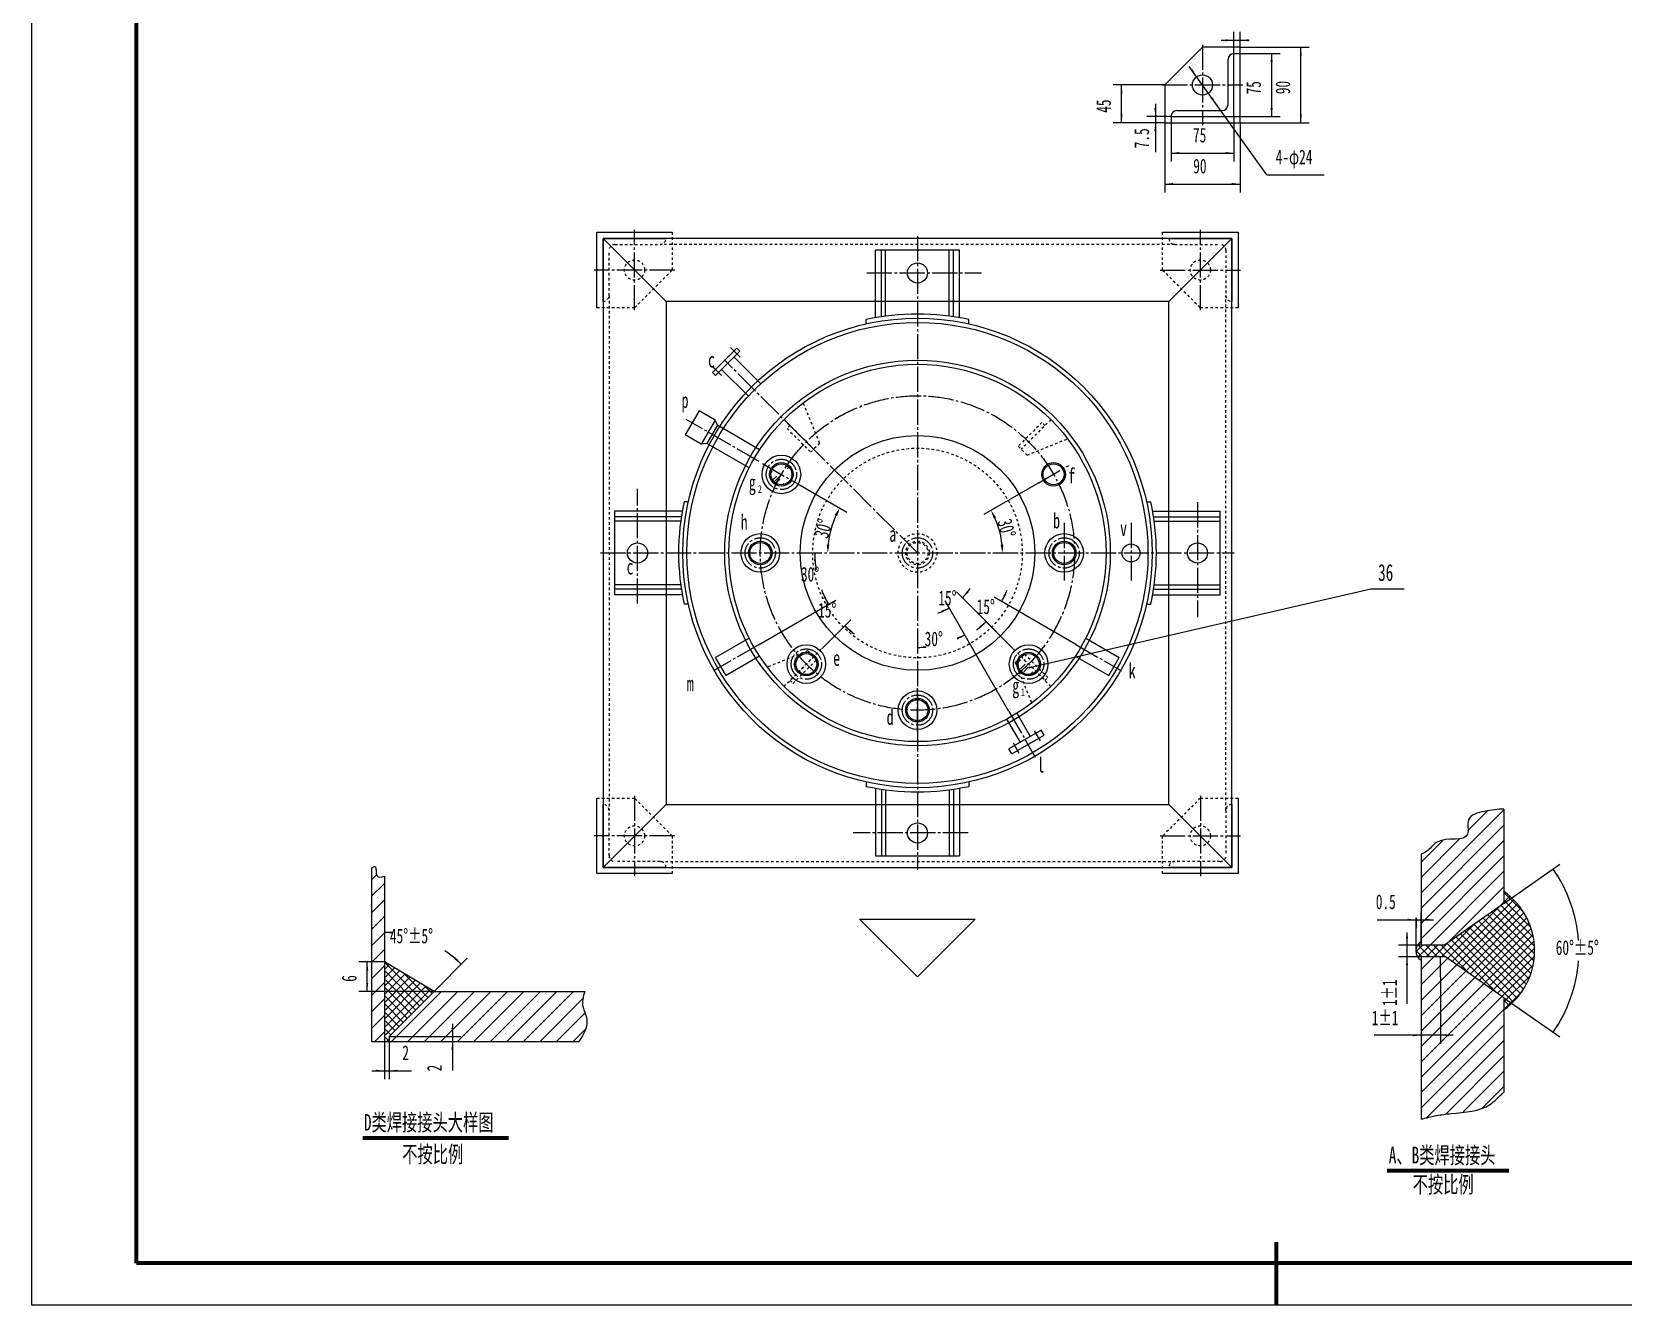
# Model space of a CAD drawing. Header units: millimetres. Extents: x 8887 to 11857, y -2175 to 2030.
# Drawn here: x 8887 to 10786, y -2175 to -656 of the extents above; entities that cross this region are included whole.
import ezdxf

# ---------------------------------------------------------------- set-up
doc = ezdxf.new("R2010")
doc.units = ezdxf.units.MM
doc.linetypes.add('EB_DASH', pattern=[6, 3, -3])
doc.linetypes.add('EB_DASHDOT', pattern=[39, 30, -3, 3, -3])
for name, color, linetype, lineweight in [('CAXA0', 7, 'Continuous', 70), ('CAXA1', 1, 'EB_DASHDOT', 25), ('CAXAEB0', 7, 'Continuous', 70), ('CAXA中心线层', 1, 'EB_DASHDOT', 25), ('CAXA剖面线层', 4, 'Continuous', 18), ('CAXA尺寸线层', 3, 'Continuous', 18), ('CAXA细实线层', 7, 'Continuous', 18), ('CAXA虚线层', 6, 'EB_DASH', 25)]:
    doc.layers.add(name, color=color, linetype=linetype, lineweight=lineweight)
doc.styles.add('UserTxtStyle6', font='SIMFANG.TTF', dxfattribs={"width": 0.667})
doc.styles.add('标准', font='SIMFANG.TTF', dxfattribs={"width": 0.667})

msp = doc.modelspace()

# ---------------------------------------------------------------- hatches: boundary and pattern name
at = {"layer": 'CAXA0', "linetype": 'Continuous', "lineweight": 25}
msp.add_hatch(color=0, dxfattribs=at).paths.add_polyline_path([(10078.67, -1414.63), (10078.65, -1414.43), (10078.6, -1414.24), (10078.53, -1414.06), (10078.43, -1413.89), (10078.3, -1413.74), (10078.15, -1413.62), (10077.98, -1413.51), (10077.8, -1413.44), (10077.61, -1413.39), (10077.42, -1413.38), (10077.22, -1413.39), (10077.03, -1413.44), (10076.85, -1413.51), (10076.68, -1413.62), (10076.53, -1413.74), (10076.4, -1413.89), (10076.3, -1414.06), (10076.23, -1414.24), (10076.18, -1414.43), (10076.17, -1414.63), (10076.18, -1414.82), (10076.23, -1415.01), (10076.3, -1415.19), (10076.4, -1415.36), (10076.53, -1415.51), (10076.68, -1415.64), (10076.85, -1415.74), (10077.03, -1415.82), (10077.22, -1415.86), (10077.42, -1415.88), (10077.61, -1415.86), (10077.8, -1415.82), (10077.98, -1415.74), (10078.15, -1415.64), (10078.3, -1415.51), (10078.43, -1415.36), (10078.53, -1415.19), (10078.6, -1415.01), (10078.65, -1414.82)], flags=0)
at = {"layer": 'CAXA尺寸线层', "linetype": 'Continuous', "lineweight": 25}
for points in [[(10321.31, -666.4), (10311.31, -667.65), (10311.31, -665.15)], [(10328.81, -666.4), (10338.81, -667.65), (10338.81, -665.15)], [(10366.33, -682.22), (10365.08, -692.22), (10367.58, -692.22)], [(10401.15, -674.72), (10402.4, -684.72), (10399.9, -684.72)], [(10276.83, -709.95), (10272.03, -701.09), (10270, -702.54)], [(10187.22, -719.72), (10188.47, -729.72), (10185.97, -729.72)], [(10290.78, -729.48), (10297.62, -736.89), (10295.58, -738.34)], [(10187.22, -764.72), (10188.47, -754.72), (10185.97, -754.72)], [(10227.64, -757.22), (10226.39, -747.22), (10228.89, -747.22)], [(10366.33, -757.22), (10365.08, -747.22), (10367.58, -747.22)], [(10401.15, -764.72), (10402.4, -754.72), (10399.9, -754.72)], [(10227.64, -764.72), (10226.39, -774.72), (10228.89, -774.72)], [(10246.31, -800.92), (10256.31, -802.17), (10256.31, -799.67)], [(10321.31, -800.92), (10311.31, -802.17), (10311.31, -799.67)], [(10238.81, -837.83), (10248.81, -839.08), (10248.81, -836.58)], [(10328.81, -837.83), (10318.81, -839.08), (10318.81, -836.58)], [(9821.22, -1277.9), (9820.38, -1287.99), (9822.87, -1287.78)], [(9997.38, -1331.47), (10004.95, -1324.71), (10002.97, -1323.19)], [(10044.03, -1335.78), (10049.79, -1327.45), (10047.52, -1326.39)], [(9837.64, -1339.21), (9831.87, -1330.89), (9834.13, -1329.82)], [(9837.65, -1339.21), (9831.88, -1330.89), (9834.14, -1329.82)], [(9981.7, -1343.5), (9973.21, -1349.07), (9972.26, -1346.76)], [(9857.11, -1364.59), (9863.66, -1372.32), (9865.27, -1370.41)], [(10025.65, -1359.74), (10019.09, -1367.45), (10017.48, -1365.54)], [(10000.17, -1375.49), (9991.83, -1381.24), (9990.78, -1378.97)], [(9943.81, -1390.6), (9953.9, -1391.4), (9953.68, -1388.91)], [(10702.09, -1654.98), (10708.65, -1662.69), (10706.52, -1664)], [(10538.6, -1715.44), (10528.6, -1716.69), (10528.6, -1714.19)], [(10544.55, -1715.44), (10554.55, -1716.69), (10554.55, -1714.19)], [(9307.8, -1730.43), (9317.88, -1729.57), (9317.69, -1732.06)], [(10527.78, -1745.63), (10526.53, -1735.63), (10529.03, -1735.63)], [(9399.56, -1768.44), (9393.04, -1760.7), (9391.42, -1762.6)], [(10527.78, -1759.57), (10526.53, -1769.57), (10529.03, -1769.57)], [(9287.33, -1765.61), (9288.58, -1775.61), (9286.08, -1775.61)], [(9287.33, -1800.94), (9288.58, -1790.94), (9286.08, -1790.94)], [(10702.09, -1849.51), (10708.65, -1841.81), (10706.52, -1840.5)], [(9389.05, -1854.64), (9387.8, -1844.64), (9390.3, -1844.64)], [(10544.55, -1853.22), (10534.55, -1851.97), (10534.55, -1854.47)], [(10567.95, -1853.22), (10577.95, -1851.97), (10577.95, -1854.47)], [(9389.05, -1860.56), (9387.8, -1870.56), (9390.3, -1870.56)], [(9307.8, -1895.53), (9297.8, -1896.78), (9297.8, -1894.28)], [(9313.37, -1895.53), (9323.37, -1896.78), (9323.37, -1894.28)]]:
    msp.add_hatch(color=256, dxfattribs=at).paths.add_polyline_path(points, flags=0)

# ---------------------------------------------------------------- linework, layer by layer
at = {"layer": 'CAXA0', "linetype": 'Continuous', "lineweight": 18}
for p, q in [((9699.48, -1062.6), (9728.47, -1033.61)), ((9703.02, -1066.14), (9732.01, -1037.15)), ((9728.47, -1033.61), (9732.01, -1037.15)), ((9699.48, -1062.6), (9703.02, -1066.14)), ((9710.09, -1059.07), (9742.05, -1091.03)), ((9724.94, -1044.22), (9756.9, -1076.18))]:
    msp.add_line(p, q, dxfattribs=at)
at = {"layer": 'CAXA0', "color": 0, "linetype": 'Continuous', "lineweight": 25}
for p, q in [((9788.53, -1177.2), (9790.34, -1175.38)), ((9769.06, -1182.29), (9770.57, -1180.79)), ((9771.04, -1191.1), (9775.95, -1186.18)), ((9772.66, -1193.06), (9779.55, -1186.18)), ((9774.66, -1194.66), (9776.95, -1192.37)), ((9776.95, -1192.37), (9779.55, -1189.77)), ((9783.65, -1196.45), (9784.93, -1195.16)), ((10077.42, -1414.63), (10484.57, -1320.78)), ((10484.57, -1320.78), (10524.57, -1320.78)), ((10084.88, -1401.7), (10085.08, -1401.5)), ((10064.12, -1408.09), (10066.91, -1405.3)), ((10066.91, -1416.07), (10072.3, -1410.68)), ((10067.41, -1419.17), (10070.07, -1416.51)), ((10070.07, -1416.51), (10075.9, -1410.68)), ((10070.51, -1419.66), (10075.9, -1414.28)), ((10078.08, -1422.86), (10081.28, -1419.66))]:
    msp.add_line(p, q, dxfattribs=at)
at = {"layer": 'CAXA0', "linetype": 'Continuous', "lineweight": 18}
msp.add_circle((10198.58, -1277.9), 10.71, dxfattribs=at)
at = {"layer": 'CAXA1', "linetype": 'EB_DASHDOT', "lineweight": 25}
for p, q in [((9720.82, -1033.03), (9732.1, -1044.31)), ((9698.9, -1054.95), (9710.18, -1066.23)), ((9943.81, -1277.9), (9713.98, -1048.11))]:
    msp.add_line(p, q, dxfattribs=at)
at = {"layer": 'CAXAEB0', "linetype": 'Continuous', "lineweight": 25}
for p, q in [((8887.24, -2175.13), (8887.24, 2029.87)), ((11857.24, -2175.13), (8887.24, -2175.13))]:
    msp.add_line(p, q, dxfattribs=at)
at = {"layer": 'CAXAEB0', "linetype": 'Continuous', "lineweight": 70}
for p, q in [((9012.24, -2125.13), (9012.24, 1979.87)), ((10372.24, -2175.13), (10372.24, -2100.13)), ((11807.24, -2125.13), (9012.24, -2125.13))]:
    msp.add_line(p, q, dxfattribs=at)
at = {"layer": 'CAXAEB0', "linetype": 'Continuous', "lineweight": 18}
for p, q in [((10238.81, -719.72), (10283.81, -674.72)), ((10328.81, -674.72), (10283.81, -674.72)), ((10321.31, -757.22), (10321.31, -682.22)), ((10328.81, -764.72), (10328.81, -674.72)), ((10314.31, -743.22), (10314.31, -689.22)), ((10238.81, -719.72), (10238.81, -764.72)), ((10246.31, -757.22), (10321.31, -757.22)), ((10253.31, -750.22), (10307.31, -750.22)), ((10238.81, -764.72), (10328.81, -764.72)), ((9561.31, -985.4), (9561.31, -895.4)), ((9561.31, -895.4), (9651.31, -895.4)), ((10318.81, -902.9), (9568.81, -902.9)), ((9568.81, -902.9), (9568.81, -1652.9)), ((9643.81, -977.9), (9568.81, -902.9)), ((9568.81, -977.9), (9568.81, -902.9)), ((9568.81, -902.9), (9643.81, -902.9)), ((10236.31, -895.4), (10326.31, -895.4)), ((10243.81, -902.9), (10318.81, -902.9)), ((10243.81, -977.9), (10318.81, -902.9)), ((10318.81, -1652.9), (10318.81, -902.9)), ((10318.81, -902.9), (10318.81, -977.9)), ((10326.31, -895.4), (10326.31, -985.4)), ((9893.81, -997.32), (9893.81, -916.58)), ((9993.81, -916.58), (9893.81, -916.58)), ((9900.81, -996.16), (9900.81, -916.58)), ((9905.81, -995.44), (9905.81, -916.58)), ((9981.81, -995.44), (9981.81, -916.58)), ((9986.81, -996.16), (9986.81, -916.58)), ((9993.81, -997.32), (9993.81, -916.58)), ((10243.81, -977.9), (9643.81, -977.9)), ((9643.81, -977.9), (9643.81, -1577.9)), ((10243.81, -1577.9), (10243.81, -977.9)), ((9882.7, -1004.65), (9882.7, -999.52)), ((10004.91, -1004.65), (10004.91, -999.52)), ((9683.45, -1108.3), (9666.77, -1137.19)), ((9702.55, -1119.33), (9683.45, -1108.3)), ((9702.55, -1119.33), (9685.87, -1148.22)), ((9685.87, -1148.22), (9666.77, -1137.19)), ((9705.11, -1125.64), (9692.61, -1147.29)), ((9755.51, -1154.73), (9705.11, -1125.64)), ((9743.01, -1176.38), (9692.61, -1147.29)), ((9663.23, -1227.9), (9582.49, -1227.9)), ((9582.49, -1227.9), (9582.49, -1327.9)), ((9670.55, -1216.79), (9665.43, -1216.79)), ((10217.06, -1216.79), (10222.18, -1216.79)), ((10224.39, -1227.9), (10305.12, -1227.9)), ((10305.12, -1327.9), (10305.12, -1227.9)), ((9662.07, -1234.9), (9582.49, -1234.9)), ((9661.35, -1239.9), (9582.49, -1239.9)), ((10225.54, -1234.9), (10305.12, -1234.9)), ((10226.26, -1239.9), (10305.12, -1239.9)), ((9661.35, -1315.9), (9582.49, -1315.9)), ((9662.07, -1320.9), (9582.49, -1320.9)), ((9663.23, -1327.9), (9582.49, -1327.9)), ((10224.39, -1327.9), (10305.12, -1327.9)), ((10225.54, -1320.9), (10305.12, -1320.9)), ((10226.26, -1315.9), (10305.12, -1315.9)), ((9670.55, -1339), (9665.43, -1339)), ((10217.06, -1339), (10222.18, -1339)), ((9743.01, -1379.41), (9703.06, -1402.48)), ((10144.6, -1379.41), (10184.55, -1402.48)), ((9715.56, -1424.13), (9703.06, -1402.48)), ((9755.51, -1401.06), (9715.56, -1424.13)), ((10132.1, -1401.06), (10172.05, -1424.13)), ((10172.05, -1424.13), (10184.55, -1402.48)), ((9882.7, -1551.15), (9882.7, -1556.27)), ((10004.91, -1551.15), (10004.91, -1556.27)), ((9561.31, -1660.4), (9561.31, -1570.4)), ((9893.81, -1558.48), (9893.81, -1639.22)), ((9900.81, -1559.63), (9900.81, -1639.22)), ((9905.81, -1560.35), (9905.81, -1639.22)), ((9981.81, -1560.35), (9981.81, -1639.22)), ((9986.81, -1559.63), (9986.81, -1639.22)), ((9993.81, -1558.48), (9993.81, -1639.22)), ((10326.31, -1570.4), (10326.31, -1660.4)), ((9643.81, -1577.9), (9568.81, -1652.9)), ((9568.81, -1652.9), (9568.81, -1577.9)), ((9643.81, -1577.9), (10243.81, -1577.9)), ((10243.81, -1577.9), (10318.81, -1652.9)), ((10318.81, -1577.9), (10318.81, -1652.9)), ((9893.81, -1639.22), (9993.81, -1639.22)), ((9651.31, -1660.4), (9561.31, -1660.4)), ((9568.81, -1652.9), (10318.81, -1652.9)), ((9643.81, -1652.9), (9568.81, -1652.9)), ((10326.31, -1660.4), (10236.31, -1660.4)), ((10318.81, -1652.9), (10243.81, -1652.9)), ((9943.81, -1783.57), (9874.81, -1714.57)), ((9874.81, -1714.57), (10012.8, -1714.57)), ((9943.81, -1783.57), (10012.8, -1714.57))]:
    msp.add_line(p, q, dxfattribs=at)
for centre, radius in [((10283.81, -719.72), 12), ((9943.81, -943.9), 12), ((9943.81, -1277.9), 280), ((9943.81, -1277.9), 275), ((9943.81, -1277.9), 230), ((9943.81, -1277.9), 225), ((9943.81, -1277.86), 140), ((9781.43, -1184.15), 23.04), ((9781.43, -1184.15), 14.05), ((9781.43, -1184.15), 12.5), ((10106.17, -1184.12), 14.05), ((10106.17, -1184.12), 12.5), ((9609.81, -1277.9), 12), ((9756.31, -1277.9), 23.04), ((9756.31, -1277.9), 14.05), ((9756.31, -1277.9), 12.5), ((10118.81, -1277.9), 23.04), ((10118.81, -1277.9), 14.05), ((10118.81, -1277.9), 12.5), ((10277.81, -1277.9), 12), ((9811.22, -1410.48), 23.04), ((9811.22, -1410.48), 14.05), ((9811.22, -1410.48), 12.5), ((10076.39, -1410.48), 23.04), ((10076.39, -1410.48), 14.05), ((10076.39, -1410.48), 12.5), ((9943.81, -1465.4), 23.04), ((9943.81, -1465.4), 14.05), ((9943.81, -1465.4), 12.5), ((9943.81, -1611.9), 12)]:
    msp.add_circle(centre, radius, dxfattribs=at)
for centre, radius, start, end in [((10321.31, -689.22), 7, 90, 180), ((10253.31, -757.22), 7, 90, 180), ((10307.31, -743.22), 7, 270, 0), ((9943.81, -1277.9), 285, 77.61952, 102.38048), ((9943.81, -1277.9), 285, 167.61952, 192.38048), ((9943.81, -1277.9), 285, 347.61952, 12.38048), ((9943.81, -1277.9), 285, 257.61952, 282.38048)]:
    msp.add_arc(centre, radius, start, end, dxfattribs=at)
at = {"layer": 'CAXA中心线层', "linetype": 'EB_DASHDOT', "lineweight": 25}
for p, q in [((10283.81, -671.72), (10283.81, -767.72)), ((10235.81, -719.72), (10331.81, -719.72)), ((9606.31, -988.4), (9606.31, -892.4)), ((9943.81, -899.9), (9943.81, -1655.9)), ((10281.31, -988.4), (10281.31, -892.4)), ((9654.31, -940.4), (9558.31, -940.4)), ((9883.42, -943.9), (10020.34, -943.9)), ((10233.31, -940.4), (10329.31, -940.4)), ((9754.83, -1168.78), (9668.06, -1118.67)), ((9758.88, -1171.13), (9803.98, -1197.17)), ((10087.78, -1194.74), (10124.57, -1173.5)), ((9609.81, -1338.28), (9609.81, -1201.37)), ((10277.81, -1217.51), (10277.81, -1354.43)), ((10118.81, -1242.15), (10118.81, -1310.74)), ((10198.58, -1242.15), (10198.58, -1310.74)), ((9565.81, -1277.9), (10321.81, -1277.9)), ((9754.83, -1387.02), (9700.42, -1418.43)), ((10132.78, -1387.02), (10187.19, -1418.43)), ((9943.81, -1491.43), (9943.81, -1439.36)), ((10052.93, -1466.87), (10084.34, -1521.28)), ((10083.08, -1489.88), (10090.08, -1502)), ((10057.78, -1504.49), (10064.78, -1516.62)), ((9606.31, -1567.4), (9606.31, -1663.4)), ((10281.31, -1567.4), (10281.31, -1663.4)), ((10004.19, -1611.9), (9867.28, -1611.9)), ((9654.31, -1615.4), (9558.31, -1615.4)), ((10233.31, -1615.4), (10329.31, -1615.4))]:
    msp.add_line(p, q, dxfattribs=at)
for centre, radius in [((9943.81, -1277.9), 187.5), ((9781.43, -1184.15), 18.09), ((9756.31, -1277.9), 18.09), ((9943.81, -1277.9), 18.09), ((10118.81, -1277.9), 18.09), ((9811.22, -1410.48), 18.09), ((10076.39, -1410.48), 18.09), ((9943.81, -1465.4), 18.09)]:
    msp.add_circle(centre, radius, dxfattribs=at)
at = {"layer": 'CAXA剖面线层', "linetype": 'Continuous', "lineweight": 25}
for p, q in [((10666.95, -1706.55), (10643.48, -1683.08)), ((10643.48, -1685.13), (10645.45, -1683.16)), ((10643.48, -1694.3), (10650.52, -1687.26)), ((10576.33, -1761.45), (10637.73, -1700.05)), ((10581.72, -1765.23), (10655.24, -1691.71)), ((10587.11, -1769), (10659.62, -1696.5)), ((10592.51, -1772.78), (10663.64, -1701.64)), ((10597.9, -1776.55), (10667.31, -1707.14)), ((10679.95, -1756.22), (10629.53, -1705.79)), ((10679.88, -1746.98), (10634.92, -1702.02)), ((10637.73, -1700.05), (10643.48, -1694.3)), ((10678.6, -1736.53), (10640.31, -1698.24)), ((10675.32, -1724.08), (10643.48, -1692.24)), ((10569.04, -1759.57), (10607.15, -1721.46)), ((10670.18, -1792.28), (10602.57, -1724.67)), ((10603.29, -1780.33), (10670.61, -1713.01)), ((10673.13, -1786.07), (10607.96, -1720.9)), ((10608.68, -1784.1), (10673.5, -1719.28)), ((10675.65, -1779.42), (10613.35, -1717.12)), ((10614.07, -1787.88), (10675.95, -1726)), ((10677.68, -1772.28), (10618.74, -1713.35)), ((10679.15, -1764.59), (10624.14, -1709.57)), ((10538.39, -1753.55), (10546.31, -1745.63)), ((10554.96, -1759.57), (10540.6, -1745.2)), ((10540.89, -1760.23), (10555.48, -1745.63)), ((10564.13, -1759.57), (10550.19, -1745.63)), ((10550.71, -1759.57), (10564.64, -1745.63)), ((10573.3, -1759.57), (10559.36, -1745.63)), ((10559.87, -1759.57), (10576.57, -1742.88)), ((10603.06, -1780.17), (10568.53, -1745.63)), ((10633.64, -1801.58), (10575.61, -1743.55)), ((10654.62, -1813.39), (10581, -1739.77)), ((10659.04, -1808.64), (10586.39, -1736)), ((10663.12, -1803.55), (10591.78, -1732.22)), ((10666.83, -1798.1), (10597.18, -1728.45)), ((10619.46, -1791.65), (10677.92, -1733.2)), ((10624.86, -1795.43), (10679.3, -1740.98)), ((10545.8, -1759.57), (10538.36, -1752.13)), ((10630.25, -1799.2), (10680, -1749.46)), ((10635.64, -1802.98), (10679.79, -1758.83)), ((9307.8, -1774.91), (9313.62, -1769.08)), ((9307.8, -1784.76), (9319.79, -1772.76)), ((9307.8, -1776.03), (9349.89, -1818.12)), ((9307.8, -1794.61), (9325.96, -1776.44)), ((9307.8, -1804.46), (9332.14, -1780.12)), ((9307.8, -1814.31), (9338.31, -1783.8)), ((9330.78, -1779.31), (9359.73, -1808.27)), ((10641.03, -1806.76), (10678.3, -1769.49)), ((10643.48, -1813.48), (10674.62, -1782.34)), ((9307.8, -1785.88), (9344.96, -1823.04)), ((9307.8, -1824.16), (9344.48, -1787.48)), ((9307.8, -1834.01), (9350.65, -1791.16)), ((9307.8, -1843.86), (9356.82, -1794.84)), ((9307.8, -1795.73), (9340.04, -1827.97)), ((9307.8, -1853.71), (9362.99, -1798.52)), ((9355.17, -1793.86), (9364.66, -1803.34)), ((10643.48, -1822.64), (10664.51, -1801.61)), ((9307.8, -1805.58), (9335.11, -1832.89)), ((9307.8, -1815.43), (9330.19, -1837.82)), ((10649.85, -1817.79), (10643.48, -1811.42)), ((10644.73, -1821.84), (10643.48, -1820.58)), ((9307.8, -1825.28), (9325.26, -1842.74)), ((9307.8, -1835.13), (9320.34, -1847.67)), ((9307.8, -1844.97), (9315.41, -1852.59)), ((9307.8, -1854.82), (9313.37, -1860.4)), ((9310.79, -1860.56), (9313.37, -1857.99))]:
    msp.add_line(p, q, dxfattribs=at)
at = {"layer": 'CAXA尺寸线层', "linetype": 'Continuous', "lineweight": 25}
for p, q in [((10321.31, -682.22), (10321.31, -656.4)), ((10328.81, -674.72), (10328.81, -656.4)), ((10306.31, -666.4), (10339.67, -666.4)), ((10321.31, -682.22), (10376.33, -682.22)), ((10328.81, -674.72), (10411.15, -674.72)), ((10366.33, -682.22), (10366.33, -757.22)), ((10401.15, -764.72), (10401.15, -674.72)), ((10360.42, -826.9), (10268.11, -697.75)), ((10238.81, -719.72), (10177.22, -719.72)), ((10187.22, -764.72), (10187.22, -719.72)), ((10246.31, -757.22), (10217.64, -757.22)), ((10227.64, -742.22), (10227.64, -799.73)), ((10246.31, -757.22), (10246.31, -810.92)), ((10321.31, -757.22), (10321.31, -810.92)), ((10321.31, -757.22), (10376.33, -757.22)), ((10238.81, -764.72), (10177.22, -764.72)), ((10238.81, -764.72), (10217.64, -764.72)), ((10238.81, -764.72), (10238.81, -847.83)), ((10328.81, -764.72), (10328.81, -847.83)), ((10328.81, -764.72), (10411.15, -764.72)), ((10246.31, -800.92), (10321.31, -800.92)), ((10360.42, -826.9), (10428.82, -826.9)), ((10238.81, -837.83), (10328.81, -837.83)), ((10057.98, -1392.07), (9990.3, -1324.4)), ((9754.83, -1387.02), (9846.3, -1334.21)), ((9754.83, -1387.02), (9846.31, -1334.21)), ((10052.93, -1466.87), (9976.7, -1334.84)), ((10132.78, -1387.02), (10035.37, -1330.78)), ((9829.63, -1392.07), (9864.19, -1357.52)), ((10052.93, -1466.87), (9995.17, -1366.83)), ((10057.98, -1392.07), (10018.58, -1352.67)), ((10544.55, -1683.23), (10643.48, -1584.3)), ((10600.36, -1609.08), (10623.85, -1585.59)), ((10544.55, -1701.56), (10643.48, -1602.63)), ((10544.55, -1664.89), (10590.99, -1618.44)), ((10544.55, -1646.56), (10570.42, -1620.68)), ((10544.55, -1719.9), (10643.48, -1620.96)), ((10544.55, -1738.23), (10643.48, -1639.3)), ((10643.48, -1696.03), (10710.28, -1649.25)), ((9292.33, -1667.76), (9298.42, -1661.67)), ((10555.48, -1745.63), (10643.48, -1657.63)), ((9292.33, -1687.46), (9307.8, -1671.99)), ((10576.57, -1742.88), (10643.48, -1675.97)), ((9292.33, -1707.15), (9307.8, -1691.69)), ((10544.55, -1745.63), (10544.55, -1705.44)), ((9292.33, -1726.85), (9307.8, -1711.39)), ((10492.26, -1715.44), (10559.55, -1715.44)), ((10538.6, -1713.07), (10538.6, -1725.44)), ((9292.33, -1746.55), (9307.8, -1731.09)), ((10544.55, -1745.63), (10517.78, -1745.63)), ((10527.78, -1730.63), (10527.78, -1815.65)), ((9292.33, -1766.25), (9307.8, -1750.79)), ((9367.06, -1800.94), (9406.64, -1761.37)), ((10544.55, -1759.57), (10517.78, -1759.57)), ((10544.55, -1759.57), (10544.55, -1863.22)), ((10544.55, -1774.9), (10559.87, -1759.57)), ((10544.55, -1793.23), (10576.33, -1761.45)), ((9307.8, -1765.61), (9277.33, -1765.61)), ((9287.33, -1800.94), (9287.33, -1765.61)), ((9292.33, -1785.95), (9307.8, -1770.49)), ((9307.8, -1766.18), (9354.81, -1813.19)), ((10544.55, -1811.57), (10587.11, -1769)), ((10544.55, -1829.9), (10597.9, -1776.55)), ((10544.55, -1848.24), (10608.68, -1784.1)), ((10567.95, -1783.7), (10567.95, -1863.22)), ((9367.06, -1800.94), (9277.33, -1800.94)), ((9292.33, -1805.65), (9307.8, -1790.18)), ((9313.37, -1854.64), (9367.06, -1800.94)), ((9316.21, -1860.56), (9375.83, -1800.94)), ((9335.91, -1860.56), (9395.53, -1800.94)), ((9355.61, -1860.56), (9415.23, -1800.94)), ((9375.31, -1860.56), (9434.93, -1800.94)), ((9395.01, -1860.56), (9454.62, -1800.94)), ((9414.7, -1860.56), (9474.32, -1800.94)), ((9434.4, -1860.56), (9494.02, -1800.94)), ((9454.1, -1860.56), (9513.72, -1800.94)), ((9473.8, -1860.56), (9533.42, -1800.94)), ((10544.55, -1866.57), (10619.46, -1791.65)), ((10544.55, -1884.91), (10630.25, -1799.2)), ((9292.33, -1825.35), (9307.8, -1809.88)), ((9493.5, -1860.56), (9544.59, -1809.47)), ((10544.55, -1903.24), (10641.03, -1806.76)), ((10643.48, -1808.47), (10710.28, -1855.25)), ((9292.33, -1845.05), (9307.8, -1829.58)), ((9389.05, -1839.64), (9389.05, -1895.07)), ((9513.2, -1860.56), (9547.19, -1826.57)), ((10544.55, -1921.57), (10643.48, -1822.64)), ((10544.55, -1939.91), (10643.48, -1840.98)), ((9296.51, -1860.56), (9307.8, -1849.28)), ((9313.37, -1854.64), (9352.52, -1854.64)), ((9352.52, -1854.64), (9399.05, -1854.64)), ((9532.9, -1860.56), (9548.05, -1845.42)), ((10582.95, -1853.22), (10488.46, -1853.22)), ((10550.99, -1951.8), (10643.48, -1859.31)), ((9292.33, -1860.56), (9399.05, -1860.56)), ((9307.8, -1860.56), (9307.8, -1905.53)), ((9313.37, -1865.71), (9313.37, -1905.53)), ((10573.6, -1947.53), (10643.48, -1877.65)), ((9292.8, -1895.53), (9340.21, -1895.53)), ((10594.79, -1944.67), (10643.48, -1895.98)), ((10617.5, -1940.3), (10643.48, -1914.32))]:
    msp.add_line(p, q, dxfattribs=at)
at = {"layer": 'CAXA尺寸线层', "linetype": 'Continuous', "lineweight": 18}
for p, q in [((10087.78, -1194.74), (10022.93, -1232.18)), ((9803.98, -1197.17), (9859.72, -1229.35))]:
    msp.add_line(p, q, dxfattribs=at)
for centre, radius, start, end in [((9943.81, -1277.9), 107.09, 155.35227, 174.64773), ((9943.75, -1277.9), 101.43, 5.651, 24.349)]:
    msp.add_arc(centre, radius, start, end, dxfattribs=at)
at = {"layer": 'CAXA尺寸线层', "linetype": 'Continuous', "lineweight": 25}
for centre, radius, start, end in [((9943.84, -1277.9), 122.62, 180, 189.26815), ((9943.84, -1277.9), 122.62, 200.89048, 210), ((9943.76, -1277.94), 122.54, 202.98638, 210), ((9943.85, -1277.94), 75.7, 315, 326.35367), ((9943.85, -1277.94), 115.68, 330, 337.42934), ((9943.85, -1277.94), 75.7, 288.64633, 300), ((9943.76, -1277.94), 122.54, 225, 232.01362), ((9943.85, -1277.94), 115.68, 307.57066, 315), ((9943.81, -1277.86), 112.73, 295.08456, 300), ((9943.81, -1277.86), 112.73, 270, 275.37551), ((10563.19, -1752.25), 169.57, 4.05378, 35), ((9307.8, -1860.21), 129.78, 86.66079, 90), ((9307.8, -1860.21), 129.78, 45, 56.25437), ((10563.19, -1752.25), 169.57, 325, 355.94622)]:
    msp.add_arc(centre, radius, start, end, dxfattribs=at)
for points, knots in [([(10643.48, -1583.7), (10635.97, -1583.31), (10621.93, -1585.53), (10596.34, -1591.58), (10606.67, -1625.54), (10566.87, -1614.13), (10554.93, -1632.02), (10547.56, -1636.04), (10544.55, -1637.29)], [0, 0, 0, 0, 23.715921, 45.7482675, 63.2324274, 100.8090594, 116.4496341, 126.2972093, 126.2972093, 126.2972093, 126.2972093]), ([(9292.33, -1653.81), (9294.46, -1652.13), (9299.21, -1649.94), (9296.19, -1665.7), (9304.11, -1664.65), (9307.8, -1663.34)], [0, 0, 0, 0, 6.5979844, 16.7183773, 25.7383243, 25.7383243, 25.7383243, 25.7383243]), ([(9547.12, -1800.94), (9544.57, -1807.08), (9542.49, -1818.08), (9553.16, -1836.75), (9546.53, -1851.81), (9539.72, -1860.56)], [0, 0, 0, 0, 19.428182, 32.0820284, 63.1761056, 63.1761056, 63.1761056, 63.1761056]), ([(10544.55, -1953.29), (10550.62, -1951.61), (10562.57, -1948.84), (10590.19, -1944.98), (10620.98, -1944.19), (10637.18, -1926.65), (10642.58, -1921.79), (10643.48, -1921)], [0, 0, 0, 0, 18.959678, 36.8208275, 85.1012543, 103.3564711, 106.9529197, 106.9529197, 106.9529197, 106.9529197])]:
    msp.add_open_spline(points, degree=3, knots=knots, dxfattribs=at)
at = {"layer": 'CAXA尺寸线层', "linetype": 'Continuous'}
for points in [[(9844.99, -1232.47), (9847.96, -1234), (9851.06, -1224.35)], [(10034.68, -1236.84), (10037.64, -1235.32), (10031.59, -1227.18)], [(9838.85, -1267.99), (9835.52, -1267.83), (9836.72, -1277.9)], [(10046.35, -1267.83), (10043.02, -1267.99), (10045.18, -1277.9)]]:
    msp.add_solid(points, dxfattribs=at)
at = {"layer": 'CAXA细实线层', "linetype": 'Continuous', "lineweight": 25}
for p, q in [((9705.11, -1125.64), (9702.55, -1119.33)), ((9692.61, -1147.29), (9685.87, -1148.22)), ((10050.2, -1476.15), (10066.15, -1503.77)), ((10062.33, -1469.15), (10078.27, -1496.77)), ((10091.42, -1489.18), (10053, -1511.36)), ((10056.46, -1517.35), (10094.88, -1495.17)), ((10094.88, -1495.17), (10091.42, -1489.18)), ((10056.46, -1517.35), (10053, -1511.36)), ((10643.48, -1583.7), (10643.48, -1696.03)), ((10544.55, -1637.29), (10544.55, -1745.63)), ((9292.33, -1653.81), (9292.33, -1860.56)), ((9307.8, -1663.34), (9307.8, -1860.56)), ((10643.48, -1696.03), (10572.63, -1745.63)), ((10538.6, -1753.84), (10538.6, -1713.07)), ((10572.63, -1745.63), (10544.55, -1745.63)), ((10573.65, -1759.57), (10544.55, -1759.57)), ((10544.55, -1759.57), (10544.55, -1953.29)), ((10567.95, -1783.7), (10567.95, -1759.57)), ((10643.48, -1808.47), (10573.65, -1759.57)), ((9367.06, -1800.94), (9307.8, -1765.61)), ((9367.06, -1800.94), (9547.12, -1800.94)), ((10643.48, -1808.47), (10643.48, -1921)), ((9307.44, -1860.56), (9307.8, -1860.21)), ((9313.37, -1854.64), (9313.37, -1865.71)), ((9292.33, -1860.56), (9539.72, -1860.56))]:
    msp.add_line(p, q, dxfattribs=at)
at = {"layer": 'CAXA细实线层', "linetype": 'Continuous', "lineweight": 70}
for p, q in [((9281.97, -1975.4), (9455.99, -1975.4)), ((10504.19, -2014.48), (10649.49, -2014.48))]:
    msp.add_line(p, q, dxfattribs=at)
at = {"layer": 'CAXA细实线层', "linetype": 'Continuous', "lineweight": 25}
for centre, radius, start, end in [((10593.78, -1752.23), 86.26, 305.17815, 55.14183), ((10551.36, -1752.51), 13.01, 119.99155, 238.40904)]:
    msp.add_arc(centre, radius, start, end, dxfattribs=at)
at = {"layer": 'CAXA虚线层', "linetype": 'EB_DASH', "lineweight": 25}
for p, q in [((9582.81, -909.9), (9636.81, -909.9)), ((10250.54, -909.9), (9636.81, -909.9)), ((9651.31, -895.4), (9651.31, -940.4)), ((10236.31, -940.4), (10236.31, -895.4)), ((10250.81, -909.9), (10304.81, -909.9)), ((9575.81, -970.9), (9575.81, -916.9)), ((10311.81, -916.9), (10311.81, -970.9)), ((9606.31, -985.4), (9651.31, -940.4)), ((10236.31, -940.4), (10281.31, -985.4)), ((9606.31, -985.4), (9561.31, -985.4)), ((9575.81, -971.17), (9575.81, -1584.9)), ((10326.31, -985.4), (10281.31, -985.4)), ((10311.81, -1584.63), (10311.81, -970.9)), ((9827.13, -1147.08), (9807.58, -1098.83)), ((9784.71, -1118.8), (9820.06, -1154.15)), ((10102.9, -1118.8), (10067.55, -1154.15)), ((9791.78, -1125.87), (9788.24, -1129.4)), ((9788.24, -1129.4), (9816.53, -1157.69)), ((10092.3, -1122.33), (10064.01, -1150.62)), ((10095.83, -1125.87), (10092.3, -1122.33)), ((9827.13, -1147.08), (9816.53, -1157.69)), ((10074.62, -1161.22), (10064.01, -1150.62)), ((10074.62, -1161.22), (10122.88, -1141.67)), ((9812.99, -1394.57), (9764.74, -1414.13)), ((9784.71, -1437), (9820.06, -1401.64)), ((9792.81, -1428.89), (9829.63, -1392.07)), ((9812.99, -1394.57), (9823.6, -1405.18)), ((10094.8, -1428.89), (10057.98, -1392.07)), ((10060.48, -1408.71), (10071.09, -1398.11)), ((10102.9, -1437), (10067.55, -1401.64)), ((10099.37, -1426.39), (10071.09, -1398.11)), ((9795.31, -1433.46), (9823.6, -1405.18)), ((10060.48, -1408.71), (10080.04, -1456.97)), ((9791.78, -1429.92), (9795.31, -1433.46)), ((10095.83, -1429.92), (10099.37, -1426.39)), ((9561.31, -1570.4), (9606.31, -1570.4)), ((9651.31, -1615.4), (9606.31, -1570.4)), ((10281.31, -1570.4), (10236.31, -1615.4)), ((10281.31, -1570.4), (10326.31, -1570.4)), ((9575.81, -1638.9), (9575.81, -1584.9)), ((10311.81, -1584.9), (10311.81, -1638.9)), ((9651.31, -1615.4), (9651.31, -1660.4)), ((10236.31, -1660.4), (10236.31, -1615.4)), ((9636.81, -1645.9), (9582.81, -1645.9)), ((9637.08, -1645.9), (10250.81, -1645.9)), ((10304.81, -1645.9), (10250.81, -1645.9))]:
    msp.add_line(p, q, dxfattribs=at)
for centre, radius in [((9606.31, -940.4), 12), ((10281.31, -940.4), 12), ((9943.85, -1277.94), 125), ((9943.81, -1277.9), 23.04), ((9943.81, -1277.9), 14.05), ((9943.81, -1277.9), 12.5), ((9606.31, -1615.4), 12), ((10281.31, -1615.4), 12)]:
    msp.add_circle(centre, radius, dxfattribs=at)
for centre, start, end in [((9582.81, -916.9), 90, 180), ((9636.81, -902.9), 270, 0), ((10250.81, -902.9), 180, 270), ((10304.81, -916.9), 0, 90), ((9568.81, -970.9), 270, 0), ((10318.81, -970.9), 180, 270), ((9568.81, -1584.9), 0, 90), ((10318.81, -1584.9), 90, 180), ((9582.81, -1638.9), 180, 270), ((9636.81, -1652.9), 0, 90), ((10250.81, -1652.9), 90, 180), ((10304.81, -1638.9), 270, 0)]:
    msp.add_arc(centre, 7, start, end, dxfattribs=at)

# ---------------------------------------------------------------- texts
at = {"layer": 'CAXA0', "color": 0, "style": 'UserTxtStyle6', "width": 0.667}
msp.add_text('36', height=20, dxfattribs=at).set_placement((10493.32, -1311.24))
at = {"layer": 'CAXA尺寸线层', "style": '标准', "width": 0.667}
for s, rotation, p in [('75', 90, (10353.63, -731.01)), ('90', 90, (10388.45, -730.69)), ('45', 90, (10174.51, -752.87)), ('7.5', 90, (10220.12, -795.23)), ('30%%D', 75, (9837, -1261.5)), ('30%%D', 285, (10038.98, -1240.16)), ('6', 90, (9274.63, -1789.44)), ('1%%P1', 90, (10515.86, -1818.3)), ('2', 90, (9376.34, -1896.3))]:
    msp.add_text(s, height=17.5, rotation=rotation, dxfattribs=at).set_placement(p)
for s, height, p in [('75', 17.5, (10272.51, -788.22)), ('4-φ24', 17.5, (10371.19, -814.3)), ('90', 17.5, (10272.83, -825.12)), ('p', 18.25, (9662.4, -1104.92)), ('f', 18.25, (10123.56, -1195.01)), ('g', 18.25, (9742.66, -1203.02)), ('2', 9.12, (9753.33, -1206.2)), ('h', 18.25, (9732.86, -1250.26)), ('b', 18.25, (10105.64, -1248.66)), ('a', 18.25, (9910.22, -1264.46)), ('v', 18.25, (10185.52, -1257.65)), ('c', 18.25, (9596.79, -1303.51)), ('30%%D', 17.5, (9804.79, -1312.04)), ('15%%D', 17.5, (9968.67, -1340.4)), ('15%%D', 17.5, (9825.28, -1354.95)), ('15%%D', 17.5, (10014.36, -1350.77)), ('30%%D', 17.5, (9952.38, -1389.17)), ('e', 18.25, (9843.25, -1412.39)), ('k', 18.25, (10195.8, -1427.52)), ('m', 18.25, (9668.58, -1442.82)), ('g', 18.25, (10056.94, -1445.31)), ('1', 9.12, (10067.07, -1448.49)), ('d', 18.25, (9907, -1482.95)), ('l', 18.25, (10086.84, -1539.81)), ('0.5', 17.5, (10490.59, -1702.73)), ('45%%D%%P5%%D', 17.5, (9314.45, -1743.49)), ('60%%D%%P5%%D', 17.5, (10705.27, -1757.34)), ('1%%P1', 17.5, (10485.82, -1841.3)), ('2', 17.5, (9329.24, -1882.82)), ('D类焊接接头大样图', 20, (9283.4, -1967.06)), ('不按比例', 20, (9329.17, -2005.1)), ('A、B类焊接接头', 20, (10506.06, -2006.14)), ('不按比例', 20, (10534.61, -2041.17))]:
    msp.add_text(s, height=height, dxfattribs=at).set_placement(p)
at = {"layer": 'CAXA尺寸线层', "insert": (9693.94, -1038.44), "char_height": 18.25, "attachment_point": 1, "style": '标准'}
msp.add_mtext('\\fFangSong_GB2312|b0|i0|p34;c', dxfattribs=at)

doc.saveas('drawing.dxf')
